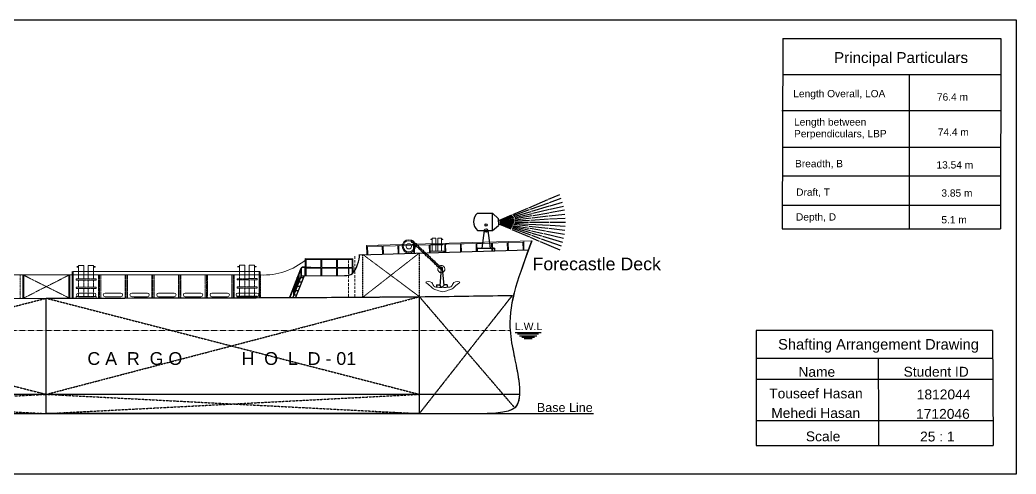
# Model space of a CAD drawing. Header units: inches. Extents: x 16065 to 240872, y 14603 to 37076.
# Drawn here: x 68726 to 116958, y 14603 to 36588 of the extents above; entities that cross this region are included whole.
import ezdxf

# ---------------------------------------------------------------- set-up
doc = ezdxf.new("R2010")
doc.units = ezdxf.units.IN
doc.header["$MEASUREMENT"] = 0
for name, pattern in [('CENTER', [2, 1.25, -0.25, 0.25, -0.25]), ('DASHED', [19.05, 12.7, -6.35]), ('DASHED2', [0.375, 0.25, -0.125]), ('DASHEDX2', [1.5, 1, -0.5]), ('HIDDEN', [0.375, 0.25, -0.125])]:
    doc.linetypes.add(name, pattern=pattern)
for name, color, linetype in [('1', 3, 'Continuous'), ('bulkhead', 255, 'Continuous'), ('CL', 2, 'Continuous'), ('Layer1', 3, 'Continuous'), ('wl 2', 3, 'Continuous')]:
    doc.layers.add(name, color=color, linetype=linetype)
for name, color, linetype, lineweight in [('B.line', 255, 'Continuous', 25), ('Deck', 165, 'Continuous', 40), ('Fixtures', 30, 'Continuous', 18), ('hatch', 8, 'Continuous', 9), ('IN-LINE', 30, 'Continuous', 25), ('Text', 255, 'Continuous', 13)]:
    doc.layers.add(name, color=color, linetype=linetype, lineweight=lineweight)
doc.layers.add('Hide', color=70, linetype='Continuous', lineweight=13, plot=False)
doc.styles.get("Standard").update_dxf_attribs({"font": 'arial.ttf'})

msp = doc.modelspace()

# ---------------------------------------------------------------- linework, layer by layer
for p, q in [((105660.14486, 35687.13415), (105626.81292, 26480.09071)), ((105660.14486, 35687.13415), (116219.45815, 35687.13415)), ((116219.45815, 35687.13415), (116195.76217, 26480.09071)), ((105665.21822, 33938.55321), (116202.31903, 33938.55321)), ((111786.23593, 33938.55321), (111786.23593, 26480.09071)), ((105610.31479, 32201.38326), (116200.146, 32201.38326)), ((105627.37756, 30435.24796), (116196.83171, 30435.24796)), ((105627.42619, 29045.49153), (116200.15912, 29045.49153)), ((105618.86529, 27617.09232), (116198.10259, 27617.09232)), ((105626.81292, 26480.09071), (116195.76217, 26480.09071)), ((82481.60695, 24203.6063), (84439.27421, 24208.45165)), ((82481.60695, 24203.6063), (84439.27421, 24208.45165)), ((92709.80505, 21457.19254), (93964.51815, 21457.19254)), ((92811.91904, 21388.21873), (93836.60857, 21388.21873)), ((92916.01754, 21297.82312), (93747.92384, 21297.82312)), ((115820.42764, 21549.39353), (104366.16845, 21549.39353)), ((104366.16845, 21549.39353), (104366.16845, 15987.72133)), ((115820.42764, 21549.39353), (115854.24057, 15987.72133)), ((104351.63091, 20215.52945), (115838.41527, 20215.52945)), ((110280.66984, 20207.20912), (110298.92878, 17184.22135)), ((104360.75783, 19200.47511), (115841.2172, 19200.47511)), ((33871.09398, 18465.31409), (92911.84475, 18465.31409)), ((41523.6453, 17530.19254), (91345.85782, 17531.45194)), ((41523.6453, 17530.19254), (91345.85782, 17531.45194)), ((88067.6723, 17531.36908), (70002.9223, 17531.36908)), ((115846.58577, 17179.48497), (104366.234, 17174.30038)), ((110298.92878, 17184.22135), (110299.46912, 15987.72133)), ((104366.16845, 15987.72133), (115854.24057, 15987.72133))]:
    msp.add_line(p, q)
at = {"color": 9}
for p, q in [((90874.7829, 27236.804), (91611.2221, 27236.804)), ((91611.69798, 26395.854), (91611.2221, 27236.804)), ((90874.7829, 26395.854), (91611.69798, 26395.854))]:
    msp.add_line(p, q, dxfattribs=at)
at = {"color": 9, "linetype": 'Continuous'}
for p, q in [((91611.2221, 27236.804), (91899.86395, 26967.12793)), ((91611.69798, 26395.854), (91899.86395, 26635.84019)), ((91899.86395, 26816.329), (91899.86395, 26967.12793)), ((91899.86395, 26816.329), (91899.86395, 26635.84019))]:
    msp.add_line(p, q, dxfattribs=at)
at = {"color": 4}
for p, q in [((82314.17577, 24119.5113), (82449.26272, 24119.5113)), ((82346.52, 24203.6063), (82481.60695, 24203.6063)), ((82152.66245, 23699.0363), (82287.54157, 23699.0363)), ((82152.66245, 23699.0363), (82287.54157, 23699.0363)), ((82233.41911, 23909.2738), (82368.40214, 23909.2738)), ((82233.41911, 23909.2738), (82368.40214, 23909.2738)), ((81991.14912, 23278.5613), (82125.82041, 23278.5613)), ((82071.90578, 23488.7988), (82206.68099, 23488.7988)), ((82071.90578, 23488.7988), (82206.68099, 23488.7988))]:
    msp.add_line(p, q, dxfattribs=at)
at = {"linetype": 'ByBlock'}
msp.add_line((51932.23754, 23030.23225), (70002.39768, 23118.81373), dxfattribs=at)
at = {"linetype": 'DASHED2'}
msp.add_line((88067.6723, 18693.41892), (88067.6723, 18693.41892), dxfattribs=at)
msp.add_lwpolyline([(16571.62142, 36588.26726), (116957.58778, 36588.26726), (116957.58778, 14603.16585), (16571.62142, 14603.16585)], close=True)
at = {"color": 4}
msp.add_circle((91295.2579, 26662.10848), 50.457, dxfattribs=at)
at = {"color": 9}
msp.add_arc((91262.80814, 26816.329), 572.15628, 132.701624414, 227.298375586, dxfattribs=at)
for points, knots in [([(93508.00706, 25900.19716), (92876.43005, 24173.98293), (92253.92063, 22572.49869), (92589.96955, 20580.20889), (92836.39836, 19526.52699), (93011.67419, 18078.68595), (92605.23514, 17565.37938), (91345.85782, 17531.45194)], [0.0079703418, 0.0079703418, 0.0079703418, 0.0079703418, 3.4450743, 4.5629062893, 5.4682131543, 6.3740040903, 7.2124493918, 7.2124493918, 7.2124493918, 7.2124493918]), ([(93501.50754, 25882.4354), (92878.61138, 24179.58738), (92253.43009, 22575.40684), (92589.96955, 20580.20889), (92834.33557, 19534.22545), (93011.67419, 18078.68595), (92595.31704, 17562.29697), (91345.85782, 17531.45194)], [0, 0, 0, 0, 3.4450743, 4.5629062893, 5.4682131543, 6.3740040903, 7.2124493918, 7.2124493918, 7.2124493918, 7.2124493918]), ([(84439.27421, 24208.45165), (84757.39925, 24198.98498), (84989.68455, 24370.84103), (85181.10148, 25101.3066), (85169.4453, 25230.19254)], [0, 0, 0, 0, 0.940803007, 1.2790449002, 1.2790449002, 1.2790449002, 1.2790449002]), ([(84439.27421, 24208.45165), (84757.39925, 24198.98498), (84989.68455, 24370.84103), (85181.10148, 25101.3066), (85169.4453, 25230.19254)], [0, 0, 0, 0, 0.940803007, 1.2790449002, 1.2790449002, 1.2790449002, 1.2790449002]), ([(70002.39768, 23118.81373), (70208.54677, 23119.40972), (72839.45091, 23126.68144), (76682.77616, 23128.93268), (81532.31148, 23146.80904), (85169.47229, 23166.49082), (88849.61582, 23193.47207), (91317.11388, 23233.51241), (92572.33867, 23253.88107)], [45.729367384, 45.729367384, 45.729367384, 45.729367384, 46.2915962222, 52.9046087168, 56.211130492, 59.517679486, 62.8242980382, 66.2480718959, 66.2480718959, 66.2480718959, 66.2480718959])]:
    msp.add_open_spline(points, degree=3, knots=knots)
at = {"layer": 'B.line', "ltscale": 0.005}
msp.add_line((91345.85782, 17531.45194), (96505.32717, 17531.45194), dxfattribs=at)
at = {"layer": 'bulkhead'}
for p, q in [((88067.6723, 17531.36908), (88067.6723, 23190.42949)), ((70002.9223, 17531.36908), (70002.39768, 23118.81373))]:
    msp.add_line(p, q, dxfattribs=at)
at = {"layer": 'CL', "color": 9}
for p, q in [((94324.67128, 27908.9127), (94864.23815, 28137.94525)), ((93358.41954, 27498.76317), (94285.91387, 27892.46115)), ((93442.59166, 27420.27482), (94334.92517, 27740.0275)), ((93515.00659, 27332.0142), (94364.38243, 27582.45942)), ((94374.65224, 27754.26303), (94935.66186, 27955.29138)), ((94405.40509, 27594.55528), (94996.49933, 27768.84411)), ((94405.45042, 27429.52216), (95046.55055, 27579.21643)), ((91947.96247, 26900.05966), (92543.97572, 27153.05228)), ((91953.23059, 26886.58736), (92579.33498, 27110.94132)), ((91957.71788, 26872.83525), (92611.92541, 27065.73354)), ((91961.40959, 26858.84857), (92639.71477, 27017.23007)), ((92584.74514, 27170.35787), (93315.06742, 27480.36129)), ((92620.98758, 27125.86683), (93398.90105, 27404.61902)), ((92653.97441, 27078.13202), (93472.53073, 27319.48986)), ((92681.64629, 27027.02091), (93521.62897, 27223.15344)), ((92701.71348, 26972.80534), (93524.97227, 27115.85253)), ((93525.36227, 27009.9509), (94305.70485, 27099.8453)), ((93562.51115, 27232.69927), (94362.04886, 27419.38807)), ((93569.44668, 27123.58028), (94326.98749, 27255.2085)), ((94348.23929, 27104.74521), (95113.672, 27192.92201)), ((94372.03607, 27263.03601), (95085.65095, 27387.03178)), ((91947.96247, 26702.90846), (92502.56409, 26467.49404)), ((91953.23059, 26716.38077), (92512.70221, 26515.90353)), ((91957.71788, 26730.13287), (92529.72241, 26561.47279)), ((91961.40959, 26744.11955), (92551.34864, 26606.37119)), ((91964.29359, 26844.67328), (92660.07667, 26965.57064)), ((91964.29359, 26758.29484), (92576.16477, 26651.97778)), ((91966.36038, 26830.356), (92670.13155, 26911.42948)), ((91966.36038, 26772.61212), (92602.76719, 26699.29892)), ((91967.60318, 26815.9438), (92667.52864, 26856.12616)), ((91967.60318, 26787.02432), (92629.18455, 26749.04328)), ((91968.0179, 26801.48406), (92652.31335, 26801.48406)), ((92570.48926, 26549.45236), (93477.1086, 26282.12844)), ((92593.84974, 26596.44735), (93443.80257, 26397.98683)), ((92620.21451, 26644.32382), (93386.71596, 26511.13863)), ((92647.89748, 26694.09997), (93341.77712, 26614.16599)), ((92674.71599, 26746.42934), (93326.54113, 26709.0084)), ((92696.96701, 26801.48406), (93349.45881, 26801.48406)), ((92710.39778, 26858.58725), (93403.08544, 26898.35409)), ((92711.80755, 26916.2305), (93472.61126, 27003.87405)), ((93368.93825, 26706.5744), (94360.98538, 26649.62149)), ((93388.36549, 26608.79907), (94289.67715, 26504.9692)), ((93395.6856, 26801.48406), (94357.15852, 26801.48406)), ((93455.46483, 26901.36117), (94324.77718, 26951.26793)), ((94367.2956, 26953.7089), (95130.52157, 26997.5253)), ((94399.8972, 26801.48406), (95136.14425, 26801.48406)), ((94403.27066, 26647.19392), (95130.52157, 26605.44282)), ((92543.68895, 26450.03757), (93390.48222, 26090.59515)), ((92552.35434, 26501.69486), (93453.51517, 26178.77905)), ((93431.35275, 26073.24664), (93873.34112, 25885.63371)), ((93438.71736, 26502.10301), (94172.90356, 26374.53283)), ((93493.35905, 26164.50167), (93921.27976, 26011.16349)), ((93494.70407, 26386.10153), (94062.50351, 26253.52267)), ((93518.94058, 26269.79395), (93981.30927, 26133.46087)), ((94022.78245, 26121.23217), (94996.49933, 25834.12401)), ((94108.8407, 26242.70313), (95046.55055, 26023.75169)), ((94223.01147, 26365.82621), (95085.65095, 26215.93634)), ((94337.57757, 26499.45113), (95113.672, 26410.04611)), ((93912.13595, 25869.16628), (94864.23815, 25465.02288)), ((93960.93635, 25996.95321), (94935.66186, 25647.67674))]:
    msp.add_line(p, q, dxfattribs=at)
at = {"layer": 'CL', "color": 4}
for p, q in [((91211.1629, 26395.854), (91094.99762, 25539.08255)), ((91379.3529, 26395.854), (91495.51819, 25539.08255)), ((90874.7829, 25386.63209), (90874.7829, 25539.08255)), ((91715.7329, 25410.55769), (91715.7329, 25539.08255)), ((82540.16669, 24569.72881), (82539.61253, 24203.74987)), ((84053.29732, 24185.95921), (84053.29574, 24184.91191)), ((89120.06708, 24549.35885), (89053.49947, 23722.31155)), ((89177.68296, 24549.35885), (89256.45806, 23735.61144)), ((88893.45462, 23759.44926), (88893.45462, 23649.78699)), ((88893.45462, 23759.44926), (89019.41213, 23759.44926)), ((89019.41213, 23759.44926), (89120.06708, 23649.78699)), ((89278.33791, 23759.44926), (89177.68296, 23649.78699)), ((89404.29542, 23759.44926), (89278.33791, 23759.44926)), ((89404.29542, 23759.44926), (89404.29542, 23649.78699))]:
    msp.add_line(p, q, dxfattribs=at)
at = {"layer": 'CL', "color": 30, "true_color": 0xf26722}
msp.add_line((84633.73107, 24593.85222), (84633.31563, 24278.52025), dxfattribs=at)
at = {"layer": 'CL', "color": 4}
for centre, radius in [((91295.2579, 26395.854), 84.095), ((89148.87502, 24549.35885), 28.82829)]:
    msp.add_circle(centre, radius, dxfattribs=at)
for centre, major_axis, ratio in [((87748.14258, 25843.10573), (64.84288, -61.15016), 0.4717611542), ((87861.03597, 25734.53482), (64.84288, -61.15016), 0.4717611542), ((87972.63308, 25631.60683), (64.84288, -61.15016), 0.4717611542), ((88084.02325, 25526.04944), (64.84288, -61.15016), 0.4717611542), ((88198.42122, 25415.97025), (64.84288, -61.15016), 0.4717611542), ((88308.52334, 25314.57029), (64.84288, -61.15016), 0.4717611542), ((88427.55674, 25200.14416), (64.92339, -61.06468), 0.4717611542), ((88537.57805, 25097.74551), (64.92339, -61.06468), 0.4717611542), ((88647.58836, 24995.45262), (64.92339, -61.06468), 0.4717611542), ((88759.74576, 24887.50875), (64.92339, -61.06468), 0.4717611542), ((88872.97728, 24783.81309), (64.92339, -61.06468), 0.4717611542), ((88979.6774, 24680.40188), (64.92339, -61.06468), 0.4717611542), ((89078.46923, 24585.40563), (64.92339, -61.06468), 0.4717611542), ((89148.87502, 24549.35885), (0, 84.68393), 0.340181929)]:
    msp.add_ellipse(centre, major_axis=major_axis, ratio=ratio, dxfattribs=at)
at = {"layer": 'Deck', "ltscale": 5}
for p, q in [((68887.56089, 24242.31496), (68887.43143, 23113.34807)), ((68887.56089, 24242.31496), (68887.56089, 23113.3487)), ((71116.28466, 24242.31496), (71116.28466, 23121.73431)), ((71292.49398, 23122.07276), (71292.49398, 24412.76456)), ((80337.69658, 23142.76656), (80337.69658, 24412.76456))]:
    msp.add_line(p, q, dxfattribs=at)
at = {"layer": 'Defpoints', "linetype": 'ByBlock'}
for p, q in [((93033.74291, 21230.85608), (93647.0098, 21230.85608)), ((93142.75291, 21168.8803), (93519.59018, 21168.8803))]:
    msp.add_line(p, q, dxfattribs=at)
at = {"layer": 'Fixtures', "color": 30, "true_color": 0xf26722}
for p, q in [((85512.18006, 25663.85095), (93508.00706, 25900.19716)), ((85512.18006, 25663.85095), (85523.60827, 25243.53128)), ((85555.35485, 25622.9618), (86035.15976, 25636.00737)), ((85555.35485, 25622.9618), (85565.64024, 25244.6741)), ((86035.15976, 25636.00737), (86269.89828, 25642.38975)), ((86269.89828, 25642.38975), (86280.18367, 25264.10205)), ((86311.93025, 25643.53257), (86917.83106, 25660.00661)), ((86311.93025, 25643.53257), (86322.21564, 25265.24487)), ((86917.83106, 25660.00661), (87026.47368, 25662.96053)), ((87026.47368, 25662.96053), (87036.75907, 25284.67283)), ((87068.50565, 25664.10335), (87716.43843, 25681.7202)), ((87068.50565, 25664.10335), (87078.79103, 25285.81565)), ((87716.43843, 25681.7202), (87783.04908, 25683.5313)), ((87783.04908, 25683.5313), (87793.33447, 25305.2436)), ((87825.08105, 25684.67412), (88539.62448, 25704.10207)), ((87825.08105, 25684.67412), (87835.36643, 25306.38642)), ((88539.62448, 25704.10207), (88549.90987, 25325.81437)), ((88581.65645, 25705.24489), (88599.10972, 25705.71943)), ((88581.65645, 25705.24489), (88591.94183, 25326.95719)), ((88599.10972, 25705.71943), (89296.19988, 25724.67284)), ((89296.19988, 25724.67284), (89306.48526, 25346.38514)), ((89338.23184, 25725.81567), (89397.71709, 25727.43303)), ((89338.23184, 25725.81567), (89348.51723, 25347.52797)), ((89397.71709, 25727.43303), (90052.77528, 25745.24362)), ((90052.77528, 25745.24362), (90063.06066, 25366.95592)), ((90094.80724, 25746.38644), (90238.35642, 25750.28944)), ((90094.80724, 25746.38644), (90105.09263, 25368.09874)), ((90238.35642, 25750.28944), (90809.35068, 25765.81439)), ((90809.35068, 25765.81439), (90819.63606, 25387.52669)), ((90851.38264, 25766.95721), (91078.99575, 25773.14586)), ((90851.38264, 25766.95721), (90861.66803, 25388.66951)), ((91078.99575, 25773.14586), (91565.92608, 25786.38516)), ((91565.92608, 25786.38516), (91576.21146, 25408.09746)), ((91607.95804, 25787.52798), (91618.24343, 25409.24028)), ((91877.60312, 25794.85945), (92322.50147, 25806.95594)), ((92322.50147, 25806.95594), (92332.78686, 25428.66824)), ((92364.53344, 25808.09876), (93079.07687, 25827.52671)), ((92364.53344, 25808.09876), (92374.81883, 25429.81106)), ((93079.07687, 25827.52671), (93089.36226, 25449.23901)), ((93131.92302, 25889.08061), (93131.39423, 25450.38183)), ((82540.86704, 25032.25123), (82539.77241, 24606.88163)), ((82540.86794, 25032.84685), (82540.86704, 25032.25123)), ((84033.98119, 25030.28413), (82540.86704, 25032.25123)), ((82582.66684, 24990.14862), (82581.94367, 24611.72137)), ((82808.23986, 24611.42361), (82581.94367, 24611.72137)), ((82808.73842, 24989.85078), (82582.66684, 24990.14862)), ((83297.08471, 24610.77959), (82808.23986, 24611.42361)), ((83649.68769, 24988.74288), (82808.73842, 24989.85078)), ((83297.65773, 24989.20666), (83297.08471, 24610.77959)), ((83297.72207, 25031.70083), (83297.72139, 25031.25411)), ((83339.52131, 24989.15151), (83338.79815, 24610.72463)), ((83607.14167, 24610.3711), (83338.79815, 24610.72463)), ((83339.60424, 25032.54656), (83339.60167, 25031.19894)), ((83958.29293, 24609.90848), (83607.14167, 24610.3711)), ((83989.76151, 24988.29485), (83649.68769, 24988.74288)), ((84053.93907, 24609.78247), (83958.29293, 24609.90848)), ((84054.51208, 24988.20954), (83989.76151, 24988.29485)), ((84852.34823, 25029.27661), (84033.98119, 25030.28413)), ((84054.51208, 24988.20954), (84053.93907, 24609.78247)), ((84054.5762, 25030.55481), (84054.57575, 25030.25699)), ((84096.37579, 24988.15439), (84095.65263, 24609.72751)), ((84675.79851, 24608.9632), (84095.65263, 24609.72751)), ((84619.9205, 24987.46465), (84096.37579, 24988.15439)), ((84096.45786, 25031.10023), (84096.45614, 25030.20182)), ((84534.39858, 24987.57732), (84532.68443, 24987.57957)), ((84811.36644, 24987.21243), (84619.9205, 24987.46465)), ((84810.79343, 24608.78535), (84675.79851, 24608.9632)), ((84811.36644, 24987.21243), (84810.79343, 24608.78535)), ((84811.43033, 25029.40878), (84811.43011, 25029.25988)), ((84852.3485, 25029.72582), (84852.34823, 25029.27661)), ((84852.34823, 25029.27661), (84853.54758, 24345.97638)), ((82581.86332, 24569.67394), (82581.16425, 24203.85271)), ((82808.18447, 24569.37615), (82581.86332, 24569.67394)), ((83297.02105, 24568.73213), (82808.18447, 24569.37615)), ((83297.02105, 24568.73213), (83296.47123, 24205.62314)), ((83338.7178, 24568.6772), (83338.02421, 24205.72598)), ((83649.13374, 24568.26824), (83338.7178, 24568.6772)), ((83988.87318, 24568.02364), (83649.13374, 24568.26824)), ((83891.08313, 24567.94949), (83876.84131, 24567.96825)), ((84053.8754, 24567.73502), (83989.07643, 24567.82039)), ((84053.63476, 24408.80716), (84053.36213, 24207.49649)), ((84053.8754, 24567.73502), (84053.78906, 24408.96146)), ((84095.57228, 24567.68008), (84095.23067, 24388.91761)), ((84095.23067, 24388.91761), (84095.67944, 24207.60123)), ((84675.74312, 24566.91574), (84095.57228, 24567.68008)), ((84633.69565, 24566.97113), (84619.45383, 24566.9899)), ((84633.73107, 24593.85222), (84633.69565, 24566.97113)), ((84810.72976, 24566.7379), (84675.74312, 24566.91574)), ((84810.72976, 24566.7379), (84810.33775, 24307.84368))]:
    msp.add_line(p, q, dxfattribs=at)
at = {"layer": 'Fixtures', "ltscale": 0.005}
for p, q in [((88620.14768, 25981.64075), (88681.5754, 25981.64075)), ((88620.14768, 25959.58594), (88620.14768, 25981.64075)), ((88620.14768, 25959.58594), (88681.5754, 25959.58594)), ((88681.5754, 26025.75035), (88681.5754, 25723.86262)), ((88681.5754, 26025.75035), (88857.04712, 26025.75035)), ((88681.5754, 25693.35389), (88681.5754, 25401.08637)), ((88857.04712, 26025.75035), (88857.04712, 25723.86262)), ((88857.04712, 25693.35389), (88857.04712, 25401.08637)), ((88966.29099, 26025.75035), (88966.29099, 25723.86262)), ((88966.29099, 26025.75035), (89142.20074, 26025.75035)), ((88966.29099, 25693.35389), (88966.29099, 25401.08637)), ((89142.20074, 26025.75035), (89142.20074, 25723.86262)), ((89194.45599, 25981.64075), (89142.20074, 25981.64075)), ((89194.45599, 25959.58594), (89142.20074, 25959.58594)), ((89142.20074, 25693.35389), (89142.20074, 25401.08637)), ((89194.45599, 25959.58594), (89194.45599, 25981.64075)), ((88591.94183, 25401.08637), (89242.77682, 25401.08637)), ((88591.94183, 25401.08637), (88591.94183, 25326.95719)), ((89242.77682, 25401.08637), (89242.77682, 25340.20042)), ((71475.47826, 24647.93879), (71568.80072, 24647.93879)), ((71475.47826, 24618.60488), (71568.80072, 24618.60488)), ((71568.80072, 24706.6066), (71821.36936, 24706.6066)), ((71568.80072, 24706.6066), (71568.80072, 24295.42894)), ((71821.36936, 24706.6066), (71821.36936, 24295.42894)), ((72034.56818, 24706.6066), (72295.26527, 24706.6066)), ((72034.56818, 24706.6066), (72034.56818, 24295.42894)), ((72295.26527, 24706.6066), (72295.26527, 24295.42894)), ((72371.18416, 24647.93879), (72295.26527, 24647.93879)), ((72371.18416, 24618.60488), (72295.26527, 24618.60488)), ((72371.18416, 24618.60488), (72371.18416, 24647.93879)), ((79265.44684, 24658.31672), (79358.76917, 24658.4668)), ((79265.49401, 24628.98285), (79358.81635, 24629.13294)), ((79358.67482, 24717.13454), (79611.24314, 24717.54072)), ((79358.67482, 24717.13454), (79359.33608, 24305.95741)), ((79611.24314, 24717.54072), (79611.9044, 24306.3636)), ((79824.44168, 24717.88359), (80085.13843, 24718.30285)), ((79824.44168, 24717.88359), (79825.10294, 24306.70647)), ((80085.13843, 24718.30285), (80085.79969, 24307.12573)), ((80161.15158, 24659.75721), (80085.23278, 24659.63512)), ((80161.19875, 24630.42334), (80085.27995, 24630.30125)), ((80161.19875, 24630.42334), (80161.15158, 24659.75721))]:
    msp.add_line(p, q, dxfattribs=at)
at = {"layer": 'Fixtures', "color": 4}
msp.add_line((91607.95804, 25787.52798), (91877.60312, 25794.85945), dxfattribs=at)
at = {"layer": 'Fixtures', "ltscale": 5}
msp.add_line((71292.49398, 24412.76456), (80337.69658, 24412.76456), dxfattribs=at)
at = {"layer": 'Fixtures', "linetype": 'DASHED', "ltscale": 0.5}
for p, q in [((71568.80072, 24295.42894), (71568.80072, 24051.52218)), ((71821.36936, 24295.42894), (71821.36936, 24051.52218)), ((72034.56818, 24295.42894), (72034.56818, 24051.52218)), ((72295.26527, 24295.42894), (72295.26527, 24051.52218)), ((79359.33608, 24305.95741), (79359.72834, 24062.05096)), ((79611.9044, 24306.3636), (79612.29666, 24062.45715)), ((79825.10294, 24306.70647), (79825.4952, 24062.80002)), ((80085.79969, 24307.12573), (80086.19195, 24063.21928)), ((71568.80072, 23992.85437), (71568.80072, 23650.304)), ((71821.36936, 23992.85437), (71821.36936, 23650.304)), ((72034.56818, 23992.85437), (72034.56818, 23650.304)), ((72295.26527, 23992.85437), (72295.26527, 23650.304)), ((79359.82269, 24003.38323), (79360.37358, 23660.8333)), ((79612.39101, 24003.78942), (79612.94191, 23661.23949)), ((79825.58955, 24004.13229), (79826.14044, 23661.58236)), ((80086.2863, 24004.55154), (80086.83719, 23662.00161)), ((71446.49328, 23122.07276), (71446.49328, 23200.72801)), ((71446.49328, 23200.72801), (72414.51213, 23200.72801)), ((71568.80072, 23591.63619), (71568.80072, 23200.72801)), ((71821.36936, 23591.63619), (71821.36936, 23200.72801)), ((72034.56818, 23591.63619), (72034.56818, 23200.72801)), ((72295.26527, 23591.63619), (72295.26527, 23200.72801)), ((72414.51213, 23122.07276), (72414.51213, 23200.72801)), ((79238.78932, 23211.0612), (80206.80692, 23212.61798)), ((79238.90566, 23138.72195), (79238.78932, 23211.0612)), ((79360.46794, 23602.16557), (79361.0966, 23211.2579)), ((79613.03626, 23602.57175), (79613.66492, 23211.66408)), ((79826.23479, 23602.91462), (79826.86346, 23212.00695)), ((80086.93154, 23603.33388), (80087.56021, 23212.42621)), ((80206.92009, 23142.25253), (80206.80692, 23212.61798))]:
    msp.add_line(p, q, dxfattribs=at)
at = {"layer": 'Fixtures', "ltscale": 0.005}
msp.add_lwpolyline([(88620.14768, 25723.86262), (89194.45599, 25723.86262), (89194.45599, 25693.35389), (88620.14768, 25693.35389)], close=True, dxfattribs=at)
at = {"layer": 'Fixtures', "color": 30, "lineweight": 20, "true_color": 0xf26722}
for points in [[(84943.11619, 25152.20119), (84943.11619, 25023.11762)], [(84633.31563, 24945.66748), (84633.31563, 24816.58392)], [(84633.31563, 24764.95049), (84633.31563, 24635.86693)], [(84943.11619, 24958.57584), (84943.11619, 24842.40063)], [(84943.11619, 24777.85885), (84943.11619, 24661.68364)], [(84633.31563, 24571.32515), (84633.31563, 24455.14994)], [(84633.31563, 24390.60816), (84633.31563, 24274.43295)], [(84633.31563, 24209.89117), (84633.31563, 24093.71596)], [(84943.11619, 24597.14186), (84943.11619, 24480.96665)], [(84943.11619, 24416.42487), (84943.11619, 24300.24966)], [(84943.11619, 24235.70788), (84943.11619, 24106.62432)], [(84633.31563, 24029.17418), (84633.31563, 23912.99897)], [(84633.31563, 23848.45719), (84633.31563, 23719.37362)], [(84633.31563, 23667.7402), (84633.31563, 23538.65663)], [(84943.11619, 24054.99089), (84943.11619, 23925.90733)], [(84943.11619, 23861.36555), (84943.11619, 23745.19034)], [(84943.11619, 23680.64856), (84943.11619, 23564.47335)], [(84633.31563, 23487.02321), (84633.31563, 23357.93964)], [(84633.31563, 23306.30622), (84633.31563, 23164.3143)], [(84943.11619, 23499.93157), (84943.11619, 23383.75636)], [(84943.11619, 23319.21458), (84943.11619, 23190.13101)]]:
    msp.add_lwpolyline(points, dxfattribs=at)
at = {"layer": 'Fixtures', "color": 4, "linetype": 'Continuous'}
msp.add_lwpolyline([(89129.81463, 24350.31899), (89200.2633, 24365.29332), (89258.53075, 24407.6271), (89294.54201, 24470.00044), (89302.07042, 24541.62842), (89279.81423, 24610.12591), (89231.62175, 24663.64908), (89165.8259, 24692.94328), (89093.80337, 24692.94328), (89028.00752, 24663.64908), (88979.81504, 24610.12591), (88957.55885, 24541.62842), (88965.08726, 24470.00044), (89001.09852, 24407.6271), (89059.36597, 24365.29332)], close=True, dxfattribs=at)
at = {"layer": 'Fixtures', "linetype": 'DASHED', "ltscale": 0.5}
for points in [[(71446.49328, 24051.52218), (72414.51213, 24051.52218), (72414.51213, 23992.85437), (71446.49328, 23992.85437)], [(71446.49328, 23591.63619), (72414.51213, 23591.63619), (72414.51213, 23650.304), (71446.49328, 23650.304)], [(79237.42106, 24061.85427), (80205.43866, 24063.41105), (80205.53301, 24004.74332), (79237.51541, 24003.18653)], [(79238.16066, 23601.96887), (80206.17826, 23603.52565), (80206.08391, 23662.19339), (79238.06631, 23660.6366)]]:
    msp.add_lwpolyline(points, close=True, dxfattribs=at)
at = {"layer": 'Fixtures'}
for points in [[(72319.18064, 23365.52328), (71556.49912, 23365.52328, 1), (71556.49912, 23189.51986), (72319.18064, 23189.51986, 1)], [(73609.87245, 23365.52328), (72847.19093, 23365.52328, 1), (72847.19093, 23189.51986), (73609.87245, 23189.51986, 1)], [(74900.56425, 23365.52328), (74137.88273, 23365.52328, 1), (74137.88273, 23189.51986), (74900.56425, 23189.51986, 1)], [(76201.61604, 23365.52328), (75438.93452, 23365.52328, 1), (75438.93452, 23189.51986), (76201.61604, 23189.51986, 1)], [(77492.30784, 23365.52328), (76729.62632, 23365.52328, 1), (76729.62632, 23189.51986), (77492.30784, 23189.51986, 1)], [(78782.99964, 23365.52328), (78020.31812, 23365.52328, 1), (78020.31812, 23189.51986), (78782.99964, 23189.51986, 1)], [(80200.52555, 23365.52328), (79277.93609, 23365.52328, 1), (79277.93609, 23189.51986), (80200.52555, 23189.51986, 1)]]:
    msp.add_lwpolyline(points, format="xyb", close=True, dxfattribs=at)
at = {"layer": 'Fixtures', "color": 30, "true_color": 0xf26722}
for centre, radius in [((87555.8218, 25627.72661), 320.86735), ((87555.8218, 25632.29684), 269.01132), ((87555.8218, 25627.72661), 126.1425)]:
    msp.add_circle(centre, radius, dxfattribs=at)
msp.add_arc((80518.07912, 27450.21587), 3211.61226, 267.304269012, 310.004731365, dxfattribs=at)
at = {"layer": 'Fixtures', "color": 4, "linetype": 'Continuous'}
for points in [[(89200.2633, 23423.09791), (88933.79647, 23499.16365), (88697.97208, 23605.36445), (88561.79169, 23738.11563), (88377.57265, 23888.40944), (88663.07307, 23874.82517), (88771.83502, 23698.23028), (88975.76377, 23643.89351), (89200.2633, 23643.89351)], [(89200.2633, 23423.09791), (89466.73013, 23499.16365), (89702.55451, 23605.36445), (89838.73491, 23738.11563), (90022.95394, 23888.40944), (89737.45353, 23874.82517), (89628.69158, 23698.23028), (89424.76283, 23643.89351), (89200.2633, 23643.89351)]]:
    msp.add_spline(points, degree=3, dxfattribs=at)
at = {"layer": 'hatch', "linetype": 'CENTER'}
for p, q in [((88067.6723, 23190.42949), (85333.10831, 25228.96771)), ((85333.28089, 23168.7063), (88067.6723, 25306.7679)), ((68887.56089, 24242.31496), (71116.28466, 23121.73431)), ((71116.28466, 24242.31496), (68887.56089, 23113.3487))]:
    msp.add_line(p, q, dxfattribs=at)
at = {"layer": 'hatch', "linetype": 'DASHED', "ltscale": 0.7}
for p, q in [((68740.42398, 23112.62742), (68740.56488, 24242.31496)), ((68740.56488, 23112.62811), (68740.56488, 24242.31496)), ((71263.16008, 23122.07276), (71263.16008, 24295.42894)), ((71263.16008, 23122.07276), (71263.16008, 24295.42894)), ((71263.16008, 23122.07276), (71263.28067, 24242.31496)), ((80367.03049, 23142.88305), (80367.03049, 24295.42894)), ((80367.03049, 23142.88305), (80367.03049, 24295.42894))]:
    msp.add_line(p, q, dxfattribs=at)
at = {"layer": 'hatch', "linetype": 'DASHED', "ltscale": 0.5}
for p, q in [((72524.51798, 23122.07276), (72524.51798, 24242.15763)), ((72641.85359, 23122.07276), (72641.85359, 24242.15763)), ((73815.20978, 23122.07276), (73815.20978, 24242.15763)), ((73932.5454, 23122.07276), (73932.5454, 24242.15763)), ((75105.90158, 23122.07276), (75105.90158, 24242.15763)), ((75223.2372, 23122.07276), (75223.2372, 24242.15763)), ((76406.95337, 23131.25168), (76406.95337, 24242.15763)), ((76524.28899, 23131.48609), (76524.28899, 24242.15763)), ((77697.64517, 23134.14169), (77697.64517, 24242.15763)), ((77814.98079, 23134.44387), (77814.98079, 24242.15763)), ((78988.33697, 23137.88858), (78988.33697, 24242.15763)), ((79105.67259, 23138.27463), (79105.67259, 24242.15763))]:
    msp.add_line(p, q, dxfattribs=at)
at = {"layer": 'hatch', "color": 30, "linetype": 'CENTER', "ltscale": 0.35}
for p, q in [((72583.18578, 23122.07276), (72583.18578, 24242.15763)), ((73873.87759, 23122.07276), (73873.87759, 24242.15763)), ((75164.56939, 23122.07276), (75164.56939, 24242.15763)), ((76465.62118, 23131.36828), (76465.62118, 24242.15763)), ((77756.31298, 23134.29184), (77756.31298, 24242.15763)), ((79047.00478, 23138.08068), (79047.00478, 24242.15763))]:
    msp.add_line(p, q, dxfattribs=at)
at = {"layer": 'Hide', "linetype": 'ByBlock'}
for p, q in [((67479.20698, 24242.31496), (68740.56486, 24242.15763)), ((68740.56486, 24242.15763), (71116.28466, 24242.15763)), ((71115.97409, 24242.15763), (80367.03049, 24242.15763))]:
    msp.add_line(p, q, dxfattribs=at)
at = {"layer": 'Hide', "linetype": 'HIDDEN'}
msp.add_line((19699.40087, 21544.95655), (92466.1678, 21546.79238), dxfattribs=at)
at = {"layer": 'IN-LINE', "linetype": 'DASHED'}
for p, q in [((85333.10831, 23168.70493), (85333.10831, 25228.96771)), ((88067.6723, 23190.42949), (88067.6723, 25306.7679)), ((85333.10831, 23168.70493), (88067.6723, 23190.42949))]:
    msp.add_line(p, q, dxfattribs=at)
at = {"layer": 'Layer1', "color": 4}
for p, q in [((85169.92983, 25224.32517), (93345.57205, 25456.92771)), ((90874.7829, 25539.08255), (91715.7329, 25539.08255)), ((82539.24062, 24203.22598), (82539.77241, 24606.88163)), ((82305.03909, 24516.20038), (81780.1107, 23149.63034)), ((82320.73963, 24510.16947), (81798.15315, 23149.69623)), ((82346.47843, 24203.6063), (81941.85324, 23150.22706)), ((82481.60695, 24203.6063), (82076.65635, 23150.73474)), ((82152.66245, 23699.0363), (82152.66245, 24116.39213)), ((82152.66245, 23699.0363), (82152.66245, 24116.39213)), ((82233.41911, 23909.2738), (82233.41911, 24282.84396)), ((82250.23811, 23909.2738), (82250.23811, 24326.62963)), ((82346.47843, 24203.6063), (82346.47843, 24553.65463)), ((82363.29743, 24203.6063), (82363.29743, 24570.61793)), ((81990.24997, 23276.2205), (81990.24997, 23649.79066)), ((81990.24997, 23276.2205), (81990.24997, 23649.79066)), ((82007.06897, 23276.2205), (82007.06897, 23693.57633)), ((82007.06897, 23276.2205), (82007.06897, 23693.57633)), ((82073.02425, 23494.82971), (82073.02425, 23912.18554)), ((82073.02425, 23494.82971), (82073.02425, 23912.18554)), ((82088.72478, 23488.7988), (82088.72478, 23906.15463)), ((82088.72478, 23488.7988), (82088.72478, 23906.15463)), ((82168.36298, 23699.0363), (82168.36298, 24110.36122)), ((82168.36298, 23699.0363), (82168.36298, 24110.36122))]:
    msp.add_line(p, q, dxfattribs=at)
at = {"layer": 'Layer1', "color": 30, "true_color": 0xf26722}
for p, q in [((82556.5914, 24606.85947), (82461.92003, 24606.9842)), ((82556.5914, 24606.85947), (82461.92003, 24606.9842)), ((82556.61356, 24623.67846), (82461.94219, 24623.80318)), ((82556.61356, 24623.67846), (82461.94219, 24623.80318)), ((82556.0596, 24203.20382), (82556.61356, 24623.67846))]:
    msp.add_line(p, q, dxfattribs=at)
at = {"layer": 'Layer1', "linetype": 'DASHED2'}
for p, q in [((51937.27924, 18465.31409), (70002.9223, 17531.36908)), ((51938.3923, 17530.31409), (70002.83461, 18465.31409)), ((70002.83461, 18465.31409), (88067.6723, 17531.36908)), ((70002.9223, 17531.36908), (88067.6723, 18465.31409))]:
    msp.add_line(p, q, dxfattribs=at)
at = {"layer": 'Layer1', "color": 4}
for radius in [168.19, 168.19, 151.371, 151.371]:
    msp.add_arc((82461.72061, 24455.61333), radius, 89.924515808, 158.911679533, dxfattribs=at)
at = {"layer": 'wl 2', "linetype": 'DASHEDX2'}
for p, q in [((70002.83461, 18465.31409), (88067.6723, 23190.42949)), ((88067.6723, 17531.36908), (92572.33867, 23253.88107)), ((92644.71819, 17855.98349), (88067.6723, 23190.42949)), ((51932.23754, 23030.23225), (70002.83461, 18465.31409)), ((51937.27924, 18465.31409), (70002.39768, 23118.81373)), ((70002.39768, 23118.81373), (88067.6723, 18465.31409))]:
    msp.add_line(p, q, dxfattribs=at)

# ---------------------------------------------------------------- texts
at = {"layer": '1', "color": 5, "attachment_point": 7, "line_spacing_factor": 0.963855}
for s, insert, char_height, width in [('{\\C7;Principal Particulars}', (108142.10229, 34345.29554), 525.8591708, 7925.9014784), ('{\\C7;Length Overall, LOA}', (106170.51571, 32739.20102), 352.1802892, 4603.8025754), ('{\\C7;76.4 m}', (113126.41968, 32678.43662), 352.1802892, 2072.7719429), ('{\\C7;Length between \\PPerpendiculars, LBP}', (106205.43475, 30799.83629), 352.1802892, 4608.0457114), ('{\\C7;74.4 m}', (113166.05333, 30980.50878), 352.1802892, 2072.7719429), ('{\\C7;Breadth, B}', (106255.17451, 29389.70741), 352.1802892, 5236.597456), ('{\\C7;13.54 m}', (113104.33888, 29390.53731), 352.1802892, 2072.7719429), ('{\\C7;Draft, T}', (106310.37463, 28010.70368), 352.1802892, 5308.1631538), ('{\\C7;3.85 m}', (113340.85619, 28027.43704), 352.1802892, 1794.846534), ('{\\C7;Depth, D}', (106301.19321, 26769.60674), 352.1802892, 5308.1631538), ('{\\C7;5.1 m}', (113340.85619, 26733.51826), 352.1802892, 1794.846534)]:
    msp.add_mtext(s, dxfattribs=dict(at, insert=insert, char_height=char_height, width=width))
at = {"layer": 'Text'}
for s, height, p in [('Forecastle Deck', 616.2585, (93544.2281, 24468.3432)), ('L.W.L', 362.505, (92692.89818, 21571.58876)), ('C A  R  G O            H  O  L  D - 01', 616.2585, (71993.1042, 19888.60287))]:
    msp.add_text(s, height=height, dxfattribs=at).set_placement(p)
at = {"layer": 'Text', "ltscale": 800}
msp.add_text('Base Line', height=435.006, dxfattribs=at).set_placement((93756.72236, 17606.90086))
at = {"layer": 'Text', "color": 7, "true_color": 0xffffff, "attachment_point": 7, "line_spacing_factor": 0.963855}
for s, insert, char_height, width in [('{\\C7;Shafting Arrangement Drawing}', (105435.15996, 20478.07867), 509.0767875, 11024.1284297), ('{\\C7;Name}', (106419.37273, 19306.54746), 477.528574, 9467.0879152), ('{\\C7;Student ID}', (111512.40119, 19311.59844), 477.5285743, 9467.0879152), ('{\\C7;Touseef Hasan}', (105006.62289, 18260.71882), 477.5285743, 9467.0879152), ('{\\C7;1812044}', (112149.74484, 18212.91482), 477.5285743, 9467.0879152), ('{\\C7;Mehedi Hasan}', (105106.26858, 17314.14764), 477.5285743, 9467.0879152), ('{\\C7;1712046}', (112117.61574, 17272.06286), 477.5285743, 9467.0879152), ('{\\C7;Scale}', (106780.12025, 16182.25445), 477.5285743, 9467.0879152), ('\\pxt2,3;{\\C7;25 : 1}', (112310.58812, 16175.33494), 477.5285743, 9467.0879152)]:
    msp.add_mtext(s, dxfattribs=dict(at, insert=insert, char_height=char_height, width=width))

doc.saveas('drawing.dxf')
